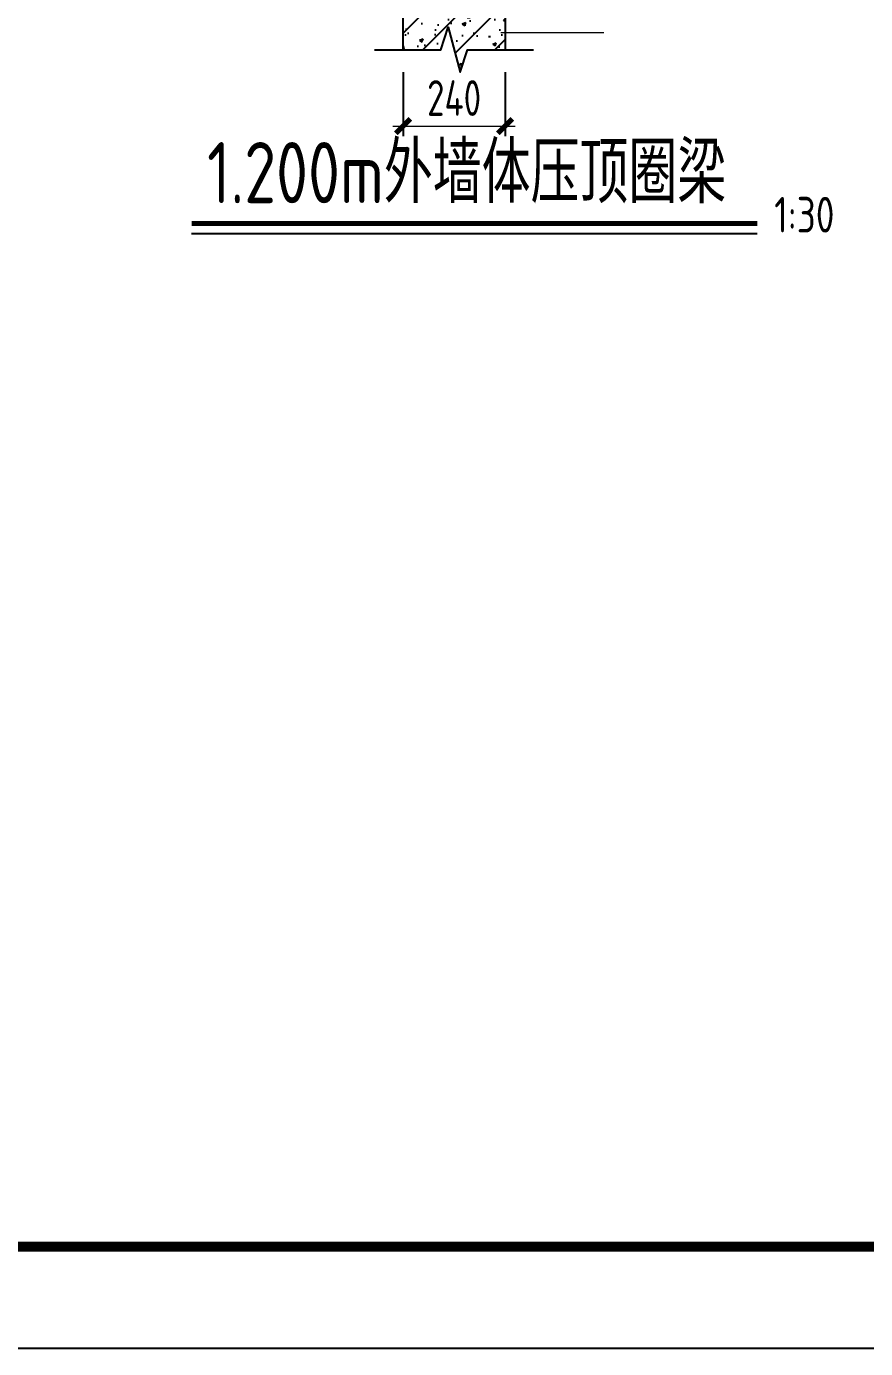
# Model space of a CAD drawing. Extents: x -2746917 to -971774, y -3334247 to -3250358.
# Drawn here: x -2202133 to -2193898, y -3316173 to -3303200 of the extents above; entities that cross this region are included whole.
import ezdxf
from ezdxf.enums import TextEntityAlignment as Align

# ---------------------------------------------------------------- set-up
doc = ezdxf.new("R2010")
doc.units = 0
doc.header["$LTSCALE"] = 1000
doc.header["$MEASUREMENT"] = 0
doc.header["$PDMODE"] = 35
doc.layers.get('0').update_dxf_attribs({"linetype": 'CONTINUOUS'})
doc.layers.get('Defpoints').update_dxf_attribs({"linetype": 'CONTINUOUS'})
for name, color, linetype in [('COLU', 7, 'CONTINUOUS'), ('DIM', 3, 'CONTINUOUS'), ('HATCH', 254, 'CONTINUOUS'), ('NUM', 7, 'CONTINUOUS'), ('PUB_TITLE', 4, 'CONTINUOUS'), ('TEXT', 7, 'CONTINUOUS'), ('THIN', 7, 'CONTINUOUS')]:
    doc.layers.add(name, color=color, linetype=linetype)
doc.layers.add('yichutu', color=7, linetype='CONTINUOUS', true_color=0xffffff, plot=False)
doc.styles.add('TSSD_Dimension', font='tssdeng.shx', dxfattribs={"width": 0.75, "bigfont": 'Hztxt.shx'})
doc.styles.add('TSSD_Rein', font='Tssdeng.shx', dxfattribs={"width": 0.75, "bigfont": 'hztxt.shx'})
doc.dimstyles.new('TSSD_20_100', dxfattribs={"dimtxt": 350, "dimasz": 100, "dimexe": 100, "dimexo": 250, "dimgap": 100, "dimtad": 1, "dimdec": 0, "dimlfac": 0.2, "dimzin": 0, "dimdsep": 46, "dimtxsty": 'TSSD_Dimension', "dimblk": 'ARCHTICK', "dimcen": 0, "dimdle": 100, "dimclrt": 7, "dimadec": 0, "dimazin": 0, "dimtfac": 1, "dimtdec": 0, "dimtix": 1, "dimtmove": 2, "dimatfit": 3, "dimfxl": 1, "dimtolj": 1, "dimtzin": 0, "dimlwd": 5, "dimarcsym": 0})

# ---------------------------------------------------------------- blocks, each defined once
blk = doc.blocks.new('_ArchTick')
at = {"color": 0, "const_width": 0.5}
blk.add_lwpolyline([(-0.71, -0.71), (0.71, 0.71)], dxfattribs=at)
blk = doc.blocks.new('*D2676')
at = {"layer": 'Defpoints', "color": 0}
for p in [(-2198436, -3303400, -48), (-2197436, -3303400, -48), (-2197436, -3304178)]:
    blk.add_point(p, dxfattribs=at)
at = {"layer": 'DIM', "color": 0, "lineweight": -2}
for p, q in [((-2198436, -3303650), (-2198436, -3304278)), ((-2197436, -3303650), (-2197436, -3304278))]:
    blk.add_line(p, q, dxfattribs=at)
at = {"layer": 'DIM', "color": 0, "lineweight": 5}
blk.add_line((-2198536, -3304178), (-2197336, -3304178), dxfattribs=at)
at = {"layer": 'DIM', "color": 0, "lineweight": 5, "xscale": 100, "yscale": 100, "zscale": 100, "rotation": 180}
blk.add_blockref('_ArchTick', (-2198436, -3304178), dxfattribs=at)
at = {"layer": 'DIM', "color": 0, "lineweight": 5, "xscale": 100, "yscale": 100, "zscale": 100}
blk.add_blockref('_ArchTick', (-2197436, -3304178), dxfattribs=at)
at = {"layer": 'DIM', "color": 7, "lineweight": 9, "insert": (-2197936, -3303903), "char_height": 350, "attachment_point": 5, "style": 'TSSD_Dimension'}
blk.add_mtext('\\A1;240', dxfattribs=at)
blk = doc.blocks.new('yct-891-420-89100-42000-100-2004.0')
at = {"layer": 'yichutu', "color": 7, "true_color": 0xffffff}
blk.add_lwpolyline([(0, 0), (0, 42000), (89100, 42000), (89100, 0)], close=True, dxfattribs=at)
blk = doc.blocks.new('A$C28727B96')
at = {"layer": 'PUB_TITLE'}
blk.add_lwpolyline([(-86607, -4276), (-86607, 37724), (2493, 37724), (2493, -4276)], close=True, dxfattribs=at)
at = {"layer": 'PUB_TITLE', "const_width": 100}
blk.add_lwpolyline([(1493, -3276), (1493, 36724), (-85893, 36724), (-85893, -3276), (1493, -3276)], dxfattribs=at)

msp = doc.modelspace()

# ---------------------------------------------------------------- hatches: boundary and pattern name
at = {"layer": 'HATCH'}
h = msp.add_hatch(dxfattribs=at)
h.set_pattern_fill('ARMORED', color=256, scale=50, style=0)
h.set_pattern_definition([(50, (-1675299.8, -3035042.4), (358.63009, -31.37607), [37.5, -412.5]), (355, (-1675299.8, -3035042.4), (-69.37567, 376.09607), [30, -330]), (100.4514, (-1675269.93, -3035045), (289.2547, 344.71977), [31.8701, -350.57106]), (46.1842, (-1675299.8, -3034942.4), (533.62052, -82.7595), [56.25, -618.75]), (96.6356, (-1675255.34, -3034949.3), (467.33135, 487.05894), [47.80514, -525.8565]), (351.1842, (-1675299.8, -3034942.4), (467.33097, 487.0593), [45, -495]), (21, (-1675249.8, -3034967.4), (298.45353, -201.30945), [37.5, -412.5]), (326, (-1675249.8, -3034967.4), (121.65767, 362.57502), [30, -330]), (71.4514, (-1675224.94, -3034984.16), (420.11131, 161.26525), [31.8701, -350.57106]), (37.5, (-1675299.81, -3035042.39), (6.079928, 166.446927), [0, -326, 0, -335, 0, -331.25]), (7.5, (-1675299.81, -3035042.39), (131.53477, 197.205856), [0, -191, 0, -318.5, 0, -126.25]), (327.5, (-1675411.31, -3035042.39), (266.911218, -11.277436), [0, -125, 0, -390, 0, -517.5]), (317.5, (-1675461.3, -3035042.39), (291.593085, 50.05249), [0, -162.5, 0, -259, 0, -367.5]), (45, (-1675299.8, -3035042.39), (-176.7767, 176.7767), [])])
h.paths.add_polyline_path([(-2197435.7, -3302560.58), (-2198435.7, -3302560.58), (-2198435.7, -3303428.26), (-2198065.7, -3303428.26), (-2197995.7, -3303208.26), (-2197875.7, -3303648.26), (-2197805.7, -3303428.26), (-2197435.7, -3303428.26)])

# ---------------------------------------------------------------- linework, layer by layer
at = {"layer": 'COLU', "linetype": 'ByBlock', "lineweight": 9}
msp.add_line((-2196466.43, -3303261.59, 48), (-2197476.67, -3303261.59, 48), dxfattribs=at)
at = {"layer": 'COLU'}
msp.add_lwpolyline([(-2198435.7, -3303428.26), (-2198435.7, -3302560.58), (-2197435.7, -3302560.58), (-2197435.7, -3303428.26)], dxfattribs=at)
at = {"layer": 'NUM', "const_width": 50, "elevation": 48}
msp.add_lwpolyline([(-2194961.13, -3305134.73), (-2200511.75, -3305134.73)], dxfattribs=at)
at = {"layer": 'NUM', "elevation": 48}
msp.add_lwpolyline([(-2194961.13, -3305234.73), (-2200511.75, -3305234.73)], dxfattribs=at)
at = {"layer": 'THIN'}
msp.add_lwpolyline([(-2198715.7, -3303428.26), (-2198065.7, -3303428.26), (-2197995.7, -3303208.26), (-2197875.7, -3303648.26), (-2197805.7, -3303428.26), (-2197155.7, -3303428.26)], dxfattribs=at)

# ---------------------------------------------------------------- block references
at = {"ltscale": 1.5}
msp.add_blockref('A$C28727B96', (-2188156.21, -3311896.69), dxfattribs=at)
at = {"layer": 'yichutu'}
msp.add_blockref('yct-891-420-89100-42000-100-2004.0', (-2274762.74, -3316173.05), dxfattribs=at)

# ---------------------------------------------------------------- texts
at = {"layer": 'TEXT', "lineweight": 9, "style": 'TSSD_Rein', "width": 0.8}
msp.add_text('1.200m外墙体压顶圈梁', height=600, dxfattribs=at).set_placement((-2197812.68, -3304934.73, 48), align=Align.CENTER)
msp.add_text('1:30', height=350, dxfattribs=at).set_placement((-2194794.54, -3305222.49, 48))

# ---------------------------------------------------------------- dimensions: what is measured, and where the dimension line sits
at = {"layer": 'DIM', "lineweight": 9}
dim = msp.add_linear_dim(base=(-2197435.7, -3304178.36, 48), p1=(-2198435.7, -3303399.71), p2=(-2197435.7, -3303399.71), text='240', dimstyle='TSSD_20_100', dxfattribs=at)
dim.commit()
dim.dimension.update_dxf_attribs({"geometry": '*D2676', "text_midpoint": (-2197935.7, -3303903.36, 48)})

doc.saveas('drawing.dxf')
